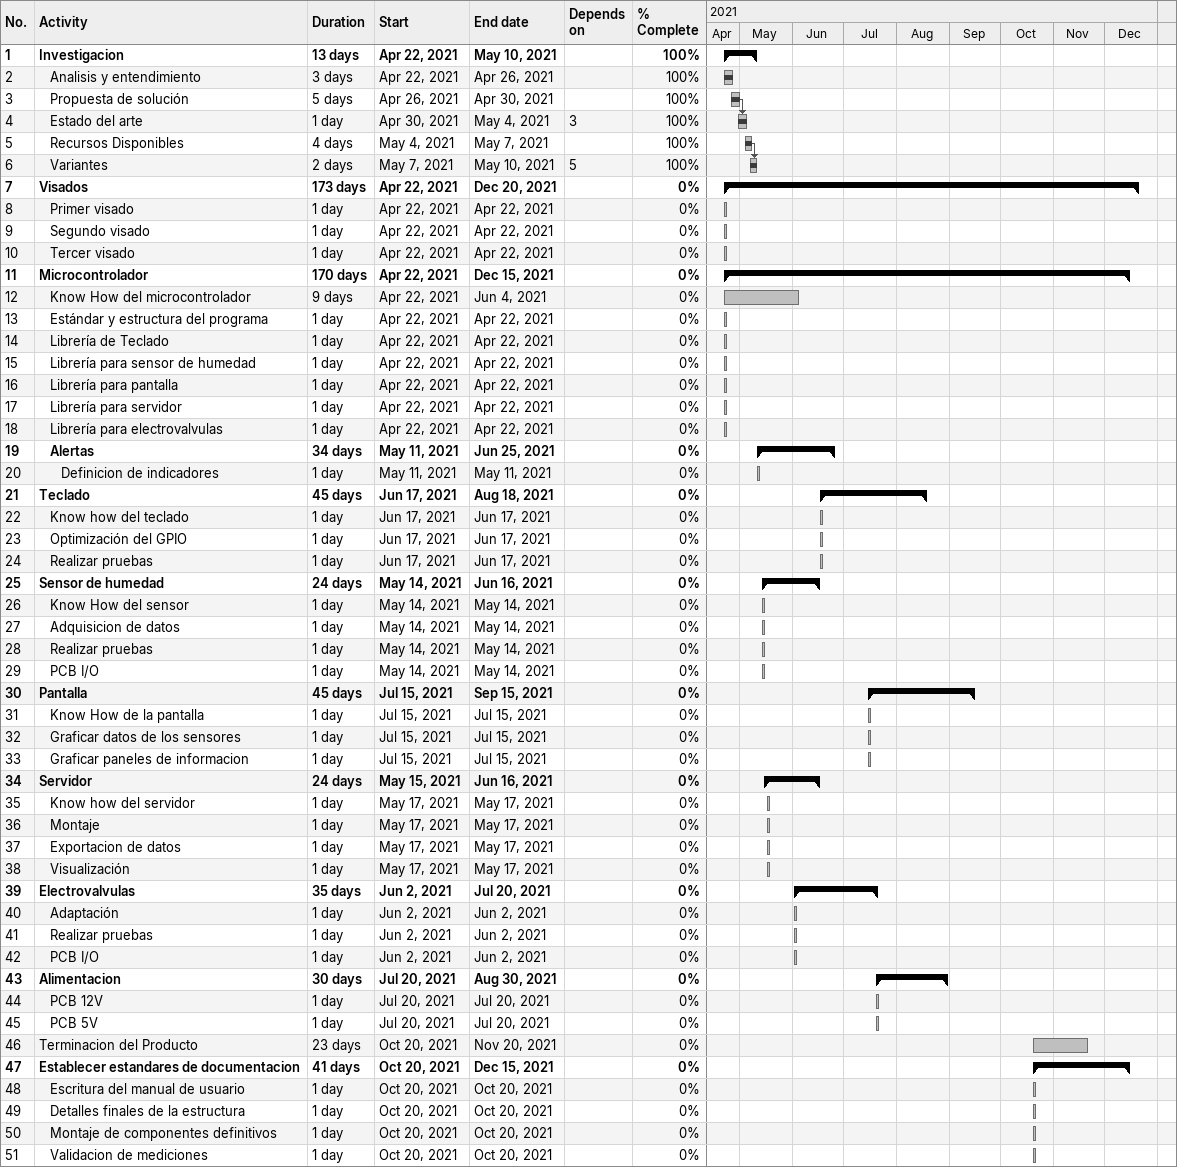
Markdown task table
| ID | Level | Task | Duration | Start | Finish | Predecessors | % complete |
|---|---|---|---|---|---|---|---|
| 1 | 1 | **Investigacion** | 13d | 2021-04-22 | 2021-05-10 |  | 100 |
| 2 | 2 | Analisis y entendimiento | 3d | 2021-04-22 | 2021-04-26 |  | 100 |
| 3 | 2 | Propuesta de solución | 5d | 2021-04-26 | 2021-04-30 |  | 100 |
| 4 | 2 | Estado del arte | 1d | 2021-04-30 | 2021-05-04 | 3 | 100 |
| 5 | 2 | Recursos Disponibles | 4d | 2021-05-04 | 2021-05-07 |  | 100 |
| 6 | 2 | Variantes | 2d | 2021-05-07 | 2021-05-10 | 5 | 100 |
| 7 | 1 | **Visados** | 173d | 2021-04-22 | 2021-12-20 |  | 0 |
| 8 | 2 | Primer visado | 1d | 2021-04-22 | 2021-04-22 |  | 0 |
| 9 | 2 | Segundo visado | 1d | 2021-04-22 | 2021-04-22 |  | 0 |
| 10 | 2 | Tercer visado | 1d | 2021-04-22 | 2021-04-22 |  | 0 |
| 11 | 1 | **Microcontrolador** | 170d | 2021-04-22 | 2021-12-15 |  | 0 |
| 12 | 2 | Know How del microcontrolador | 9d | 2021-04-22 | 2021-06-04 |  | 0 |
| 13 | 2 | Estándar y estructura del programa | 1d | 2021-04-22 | 2021-04-22 |  | 0 |
| 14 | 2 | Librería de Teclado | 1d | 2021-04-22 | 2021-04-22 |  | 0 |
| 15 | 2 | Librería para sensor de humedad | 1d | 2021-04-22 | 2021-04-22 |  | 0 |
| 16 | 2 | Librería para pantalla | 1d | 2021-04-22 | 2021-04-22 |  | 0 |
| 17 | 2 | Librería para servidor | 1d | 2021-04-22 | 2021-04-22 |  | 0 |
| 18 | 2 | Librería para electrovalvulas | 1d | 2021-04-22 | 2021-04-22 |  | 0 |
| 19 | 2 | **Alertas** | 34d | 2021-05-11 | 2021-06-25 |  | 0 |
| 20 | 3 | Definicion de indicadores | 1d | 2021-05-11 | 2021-05-11 |  | 0 |
| 21 | 1 | **Teclado** | 45d | 2021-06-17 | 2021-08-18 |  | 0 |
| 22 | 2 | Know how del teclado | 1d | 2021-06-17 | 2021-06-17 |  | 0 |
| 23 | 2 | Optimización del GPIO | 1d | 2021-06-17 | 2021-06-17 |  | 0 |
| 24 | 2 | Realizar pruebas | 1d | 2021-06-17 | 2021-06-17 |  | 0 |
| 25 | 1 | **Sensor de humedad** | 24d | 2021-05-14 | 2021-06-16 |  | 0 |
| 26 | 2 | Know How del sensor | 1d | 2021-05-14 | 2021-05-14 |  | 0 |
| 27 | 2 | Adquisicion de datos | 1d | 2021-05-14 | 2021-05-14 |  | 0 |
| 28 | 2 | Realizar pruebas | 1d | 2021-05-14 | 2021-05-14 |  | 0 |
| 29 | 2 | PCB I/O | 1d | 2021-05-14 | 2021-05-14 |  | 0 |
| 30 | 1 | **Pantalla** | 45d | 2021-07-15 | 2021-09-15 |  | 0 |
| 31 | 2 | Know How de la pantalla | 1d | 2021-07-15 | 2021-07-15 |  | 0 |
| 32 | 2 | Graficar datos de los sensores | 1d | 2021-07-15 | 2021-07-15 |  | 0 |
| 33 | 2 | Graficar paneles de informacion | 1d | 2021-07-15 | 2021-07-15 |  | 0 |
| 34 | 1 | **Servidor** | 24d | 2021-05-15 | 2021-06-16 |  | 0 |
| 35 | 2 | Know how del servidor | 1d | 2021-05-17 | 2021-05-17 |  | 0 |
| 36 | 2 | Montaje | 1d | 2021-05-17 | 2021-05-17 |  | 0 |
| 37 | 2 | Exportacion de datos | 1d | 2021-05-17 | 2021-05-17 |  | 0 |
| 38 | 2 | Visualización | 1d | 2021-05-17 | 2021-05-17 |  | 0 |
| 39 | 1 | **Electrovalvulas** | 35d | 2021-06-02 | 2021-07-20 |  | 0 |
| 40 | 2 | Adaptación | 1d | 2021-06-02 | 2021-06-02 |  | 0 |
| 41 | 2 | Realizar pruebas | 1d | 2021-06-02 | 2021-06-02 |  | 0 |
| 42 | 2 | PCB I/O | 1d | 2021-06-02 | 2021-06-02 |  | 0 |
| 43 | 1 | **Alimentacion** | 30d | 2021-07-20 | 2021-08-30 |  | 0 |
| 44 | 2 | PCB 12V | 1d | 2021-07-20 | 2021-07-20 |  | 0 |
| 45 | 2 | PCB 5V | 1d | 2021-07-20 | 2021-07-20 |  | 0 |
| 46 | 1 | Terminacion del Producto | 23d | 2021-10-20 | 2021-11-20 |  | 0 |
| 47 | 1 | **Establecer estandares de documentacion** | 41d | 2021-10-20 | 2021-12-15 |  | 0 |
| 48 | 2 | Escritura del manual de usuario | 1d | 2021-10-20 | 2021-10-20 |  | 0 |
| 49 | 2 | Detalles finales de la estructura | 1d | 2021-10-20 | 2021-10-20 |  | 0 |
| 50 | 2 | Montaje de componentes definitivos | 1d | 2021-10-20 | 2021-10-20 |  | 0 |
| 51 | 2 | Validacion de mediciones | 1d | 2021-10-20 | 2021-10-20 |  | 0 |
